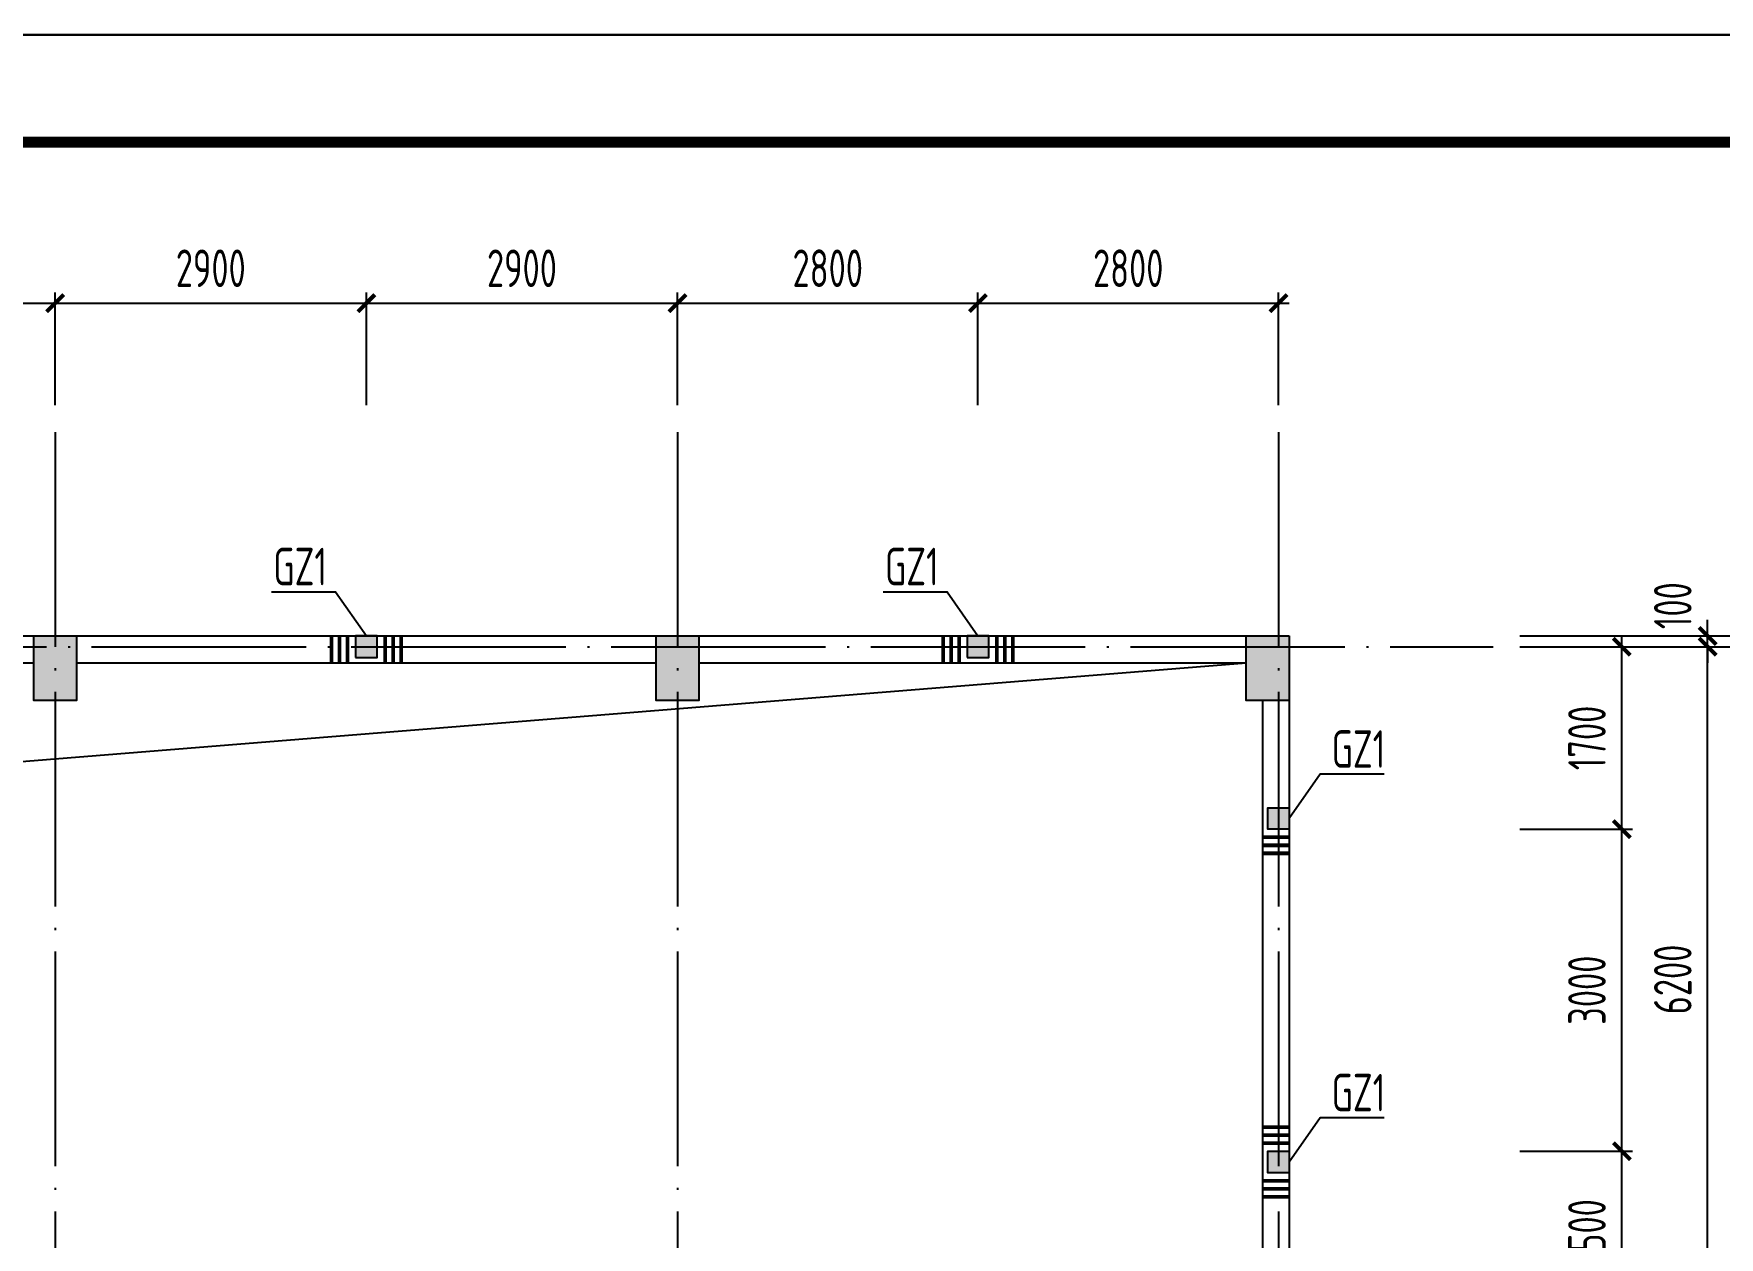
# Model space of a CAD drawing. Extents: x 287065 to 1473467, y 284802 to 344222.
# Drawn here: x 939347 to 955055, y 315611 to 326822 of the extents above; entities that cross this region are included whole.
import ezdxf

# ---------------------------------------------------------------- set-up
doc = ezdxf.new("R2010")
doc.units = 0
doc.header["$LTSCALE"] = 1000
doc.linetypes.add('DOTE', pattern=[2.42, 2, -0.2, 0.02, -0.2])
doc.layers.get('0').update_dxf_attribs({"linetype": 'CONTINUOUS'})
doc.layers.get('DEFPOINTS').update_dxf_attribs({"linetype": 'CONTINUOUS'})
for name, color, linetype in [('AXIS', 8, 'DOTE'), ('AXIS_DIM', 3, 'CONTINUOUS'), ('AXIS_TEXT', 3, 'CONTINUOUS'), ('BEAM_CON', 4, 'CONTINUOUS'), ('COLU', 7, 'CONTINUOUS'), ('FRAME', 3, 'CONTINUOUS'), ('S_SUBBEAMHOOP', 1, 'CONTINUOUS'), ('TEXT', 7, 'CONTINUOUS'), ('TK', 211, 'CONTINUOUS'), ('柱涂实', 54, 'CONTINUOUS'), ('洞口边线', 7, 'CONTINUOUS'), ('第三道尺寸线', 4, 'CONTINUOUS')]:
    doc.layers.add(name, color=color, linetype=linetype)
doc.styles.add('TSSD_Dimension', font='tssdeng.shx', dxfattribs={"width": 0.7, "bigfont": 'hztxt.shx'})
doc.styles.add('TSSD_Rein', font='tssdeng.shx', dxfattribs={"width": 0.7, "bigfont": 'hztxt.shx'})
doc.dimstyles.new('TSSD_100_100', dxfattribs={"dimtxt": 350, "dimasz": 150, "dimexe": 100, "dimexo": 250, "dimgap": 150, "dimtad": 1, "dimdec": 0, "dimzin": 0, "dimdsep": 46, "dimtxsty": 'TSSD_Dimension', "dimblk": 'ARCHTICK', "dimcen": 0, "dimdle": 100, "dimclrd": 3, "dimclre": 3, "dimclrt": 7, "dimadec": 0, "dimazin": 0, "dimtfac": 1, "dimtdec": 0, "dimtix": 1, "dimtmove": 2, "dimatfit": 3, "dimfxl": 100, "dimtolj": 1, "dimtzin": 0, "dimarcsym": 0})

# ---------------------------------------------------------------- blocks, each defined once
blk = doc.blocks.new('_ARCHTICK')
at = {"color": 0}
blk.add_lwpolyline([(-0.53, -0.53, 0.25, 0.25, 0), (0.53, 0.53, 0.5, 0.5, 0)], format="xyseb", dxfattribs=at)
blk = doc.blocks.new('*D377')
at = {"layer": 'DEFPOINTS', "color": 0}
for p in [(952947, 321112), (954147, 321112), (952947, 319412)]:
    blk.add_point(p, dxfattribs=at)
at = {"layer": '第三道尺寸线', "color": 3, "lineweight": -2}
for p, q in [((953197, 321112), (954247, 321112)), ((954147, 319312), (954147, 321212)), ((953197, 319412), (954247, 319412))]:
    blk.add_line(p, q, dxfattribs=at)
at = {"layer": '第三道尺寸线', "color": 3, "lineweight": -2, "xscale": 150, "yscale": 150, "zscale": 150}
for p, rotation in [((954147, 321112), 90), ((954147, 319412), 270)]:
    blk.add_blockref('_ARCHTICK', p, dxfattribs=dict(at, rotation=rotation))
at = {"layer": '第三道尺寸线', "color": 7, "insert": (953822, 320262), "char_height": 350, "attachment_point": 5, "rotation": 90, "style": 'TSSD_Dimension'}
blk.add_mtext('\\A1;1700', dxfattribs=at)
blk = doc.blocks.new('*D378')
at = {"layer": 'DEFPOINTS', "color": 0}
for p in [(952947, 319412), (954147, 319412), (952947, 316412)]:
    blk.add_point(p, dxfattribs=at)
at = {"layer": '第三道尺寸线', "color": 3, "lineweight": -2}
for p, q in [((954147, 316312), (954147, 319512)), ((953197, 319412), (954247, 319412)), ((953197, 316412), (954247, 316412))]:
    blk.add_line(p, q, dxfattribs=at)
at = {"layer": '第三道尺寸线', "color": 3, "lineweight": -2, "xscale": 150, "yscale": 150, "zscale": 150}
for p, rotation in [((954147, 319412), 90), ((954147, 316412), 270)]:
    blk.add_blockref('_ARCHTICK', p, dxfattribs=dict(at, rotation=rotation))
at = {"layer": '第三道尺寸线', "color": 7, "insert": (953822, 317912), "char_height": 350, "attachment_point": 5, "rotation": 90, "style": 'TSSD_Dimension'}
blk.add_mtext('\\A1;3000', dxfattribs=at)
blk = doc.blocks.new('*D379')
at = {"layer": 'DEFPOINTS', "color": 0}
for p in [(952947, 316412), (954147, 316412), (952947, 314912)]:
    blk.add_point(p, dxfattribs=at)
at = {"layer": '第三道尺寸线', "color": 3, "lineweight": -2}
for p, q in [((953197, 316412), (954247, 316412)), ((954147, 314812), (954147, 316512)), ((953197, 314912), (954247, 314912))]:
    blk.add_line(p, q, dxfattribs=at)
at = {"layer": '第三道尺寸线', "color": 3, "lineweight": -2, "xscale": 150, "yscale": 150, "zscale": 150}
for p, rotation in [((954147, 316412), 90), ((954147, 314912), 270)]:
    blk.add_blockref('_ARCHTICK', p, dxfattribs=dict(at, rotation=rotation))
at = {"layer": '第三道尺寸线', "color": 7, "insert": (953822, 315662), "char_height": 350, "attachment_point": 5, "rotation": 90, "style": 'TSSD_Dimension'}
blk.add_mtext('\\A1;1500', dxfattribs=at)
blk = doc.blocks.new('*D318')
at = {"layer": 'AXIS_DIM', "color": 3, "lineweight": -2}
for p, q in [((953197, 321112), (955047, 321112)), ((954947, 314812), (954947, 321212)), ((953197, 314912), (955047, 314912))]:
    blk.add_line(p, q, dxfattribs=at)
at = {"layer": 'DEFPOINTS', "color": 0}
for p in [(952947, 321112), (954947, 321112), (952947, 314912)]:
    blk.add_point(p, dxfattribs=at)
at = {"layer": 'AXIS_DIM', "color": 3, "lineweight": -2, "xscale": 150, "yscale": 150, "zscale": 150}
for p, rotation in [((954947, 321112), 90), ((954947, 314912), 270)]:
    blk.add_blockref('_ARCHTICK', p, dxfattribs=dict(at, rotation=rotation))
at = {"layer": 'AXIS_DIM', "color": 7, "insert": (954622, 318012), "char_height": 350, "attachment_point": 5, "rotation": 90, "style": 'TSSD_Dimension'}
blk.add_mtext('\\A1;6200', dxfattribs=at)
blk = doc.blocks.new('*D319')
at = {"layer": 'AXIS_DIM', "color": 3, "lineweight": -2}
for p, q in [((954947, 321212), (954947, 321362)), ((953197, 321212), (955047, 321212)), ((953197, 321112), (955047, 321112)), ((954947, 321112), (954947, 321212)), ((954947, 321112), (954947, 320962))]:
    blk.add_line(p, q, dxfattribs=at)
at = {"layer": 'DEFPOINTS', "color": 0}
for p in [(952947, 321212), (952947, 321112), (954947, 321212)]:
    blk.add_point(p, dxfattribs=at)
at = {"layer": 'AXIS_DIM', "color": 3, "lineweight": -2, "xscale": 150, "yscale": 150, "zscale": 150}
for p, rotation in [((954947, 321212), 270), ((954947, 321112), 90)]:
    blk.add_blockref('_ARCHTICK', p, dxfattribs=dict(at, rotation=rotation))
at = {"layer": 'AXIS_DIM', "color": 7, "insert": (954622, 321494), "char_height": 350, "attachment_point": 5, "rotation": 90, "style": 'TSSD_Dimension'}
blk.add_mtext('\\A1;100', dxfattribs=at)
blk = doc.blocks.new('*D320')
at = {"layer": 'AXIS_DIM', "color": 3, "lineweight": -2}
for p, q in [((955747, 296112), (955747, 321312)), ((953197, 321212), (955847, 321212)), ((953197, 296212), (955847, 296212))]:
    blk.add_line(p, q, dxfattribs=at)
at = {"layer": 'DEFPOINTS', "color": 0}
for p in [(952947, 321212), (955747, 321212), (952947, 296212)]:
    blk.add_point(p, dxfattribs=at)
at = {"layer": 'AXIS_DIM', "color": 3, "lineweight": -2, "xscale": 150, "yscale": 150, "zscale": 150}
for p, rotation in [((955747, 321212), 90), ((955747, 296212), 270)]:
    blk.add_blockref('_ARCHTICK', p, dxfattribs=dict(at, rotation=rotation))
at = {"layer": 'AXIS_DIM', "color": 7, "insert": (955422, 308712), "char_height": 350, "attachment_point": 5, "rotation": 90, "style": 'TSSD_Dimension'}
blk.add_mtext('\\A1;25000', dxfattribs=at)
blk = doc.blocks.new('TK-A2+(891X420)')
at = {"layer": 'FRAME'}
for points in [[(626537, 392605, 20, 20, 0), (626537, 350605, 20, 20, 0), (715637, 350605, 20, 20, 0), (715637, 392605, 20, 20, 0)], [(629037, 391605, 100, 100, 0), (629037, 351605, 100, 100, 0), (714637, 351605, 100, 100, 0), (714637, 391605, 100, 100, 0)]]:
    blk.add_lwpolyline(points, format="xyseb", close=True, dxfattribs=at)
blk = doc.blocks.new('*D400')
at = {"layer": 'DEFPOINTS', "color": 0}
for p in [(939547, 324312), (936647, 323112), (939547, 323112)]:
    blk.add_point(p, dxfattribs=at)
at = {"layer": '第三道尺寸线', "color": 3, "lineweight": -2}
for p, q in [((936647, 323362), (936647, 324412)), ((939547, 323362), (939547, 324412)), ((936547, 324312), (939647, 324312))]:
    blk.add_line(p, q, dxfattribs=at)
at = {"layer": '第三道尺寸线', "color": 3, "lineweight": -2, "xscale": 150, "yscale": 150, "zscale": 150, "rotation": 180}
blk.add_blockref('_ARCHTICK', (936647, 324312), dxfattribs=at)
at = {"layer": '第三道尺寸线', "color": 3, "lineweight": -2, "xscale": 150, "yscale": 150, "zscale": 150}
blk.add_blockref('_ARCHTICK', (939547, 324312), dxfattribs=at)
at = {"layer": '第三道尺寸线', "color": 7, "insert": (938097, 324637), "char_height": 350, "attachment_point": 5, "style": 'TSSD_Dimension'}
blk.add_mtext('\\A1;2900', dxfattribs=at)
blk = doc.blocks.new('*D402')
at = {"layer": 'DEFPOINTS', "color": 0}
for p in [(945347, 324312), (942447, 323112), (945347, 323112)]:
    blk.add_point(p, dxfattribs=at)
at = {"layer": '第三道尺寸线', "color": 3, "lineweight": -2}
for p, q in [((942447, 323362), (942447, 324412)), ((945347, 323362), (945347, 324412)), ((942347, 324312), (945447, 324312))]:
    blk.add_line(p, q, dxfattribs=at)
at = {"layer": '第三道尺寸线', "color": 3, "lineweight": -2, "xscale": 150, "yscale": 150, "zscale": 150, "rotation": 180}
blk.add_blockref('_ARCHTICK', (942447, 324312), dxfattribs=at)
at = {"layer": '第三道尺寸线', "color": 3, "lineweight": -2, "xscale": 150, "yscale": 150, "zscale": 150}
blk.add_blockref('_ARCHTICK', (945347, 324312), dxfattribs=at)
at = {"layer": '第三道尺寸线', "color": 7, "insert": (943897, 324637), "char_height": 350, "attachment_point": 5, "style": 'TSSD_Dimension'}
blk.add_mtext('\\A1;2900', dxfattribs=at)
blk = doc.blocks.new('*D403')
at = {"layer": 'DEFPOINTS', "color": 0}
for p in [(942447, 324312), (939547, 323112), (942447, 323112)]:
    blk.add_point(p, dxfattribs=at)
at = {"layer": '第三道尺寸线', "color": 3, "lineweight": -2}
for p, q in [((939547, 323362), (939547, 324412)), ((942447, 323362), (942447, 324412)), ((939447, 324312), (942547, 324312))]:
    blk.add_line(p, q, dxfattribs=at)
at = {"layer": '第三道尺寸线', "color": 3, "lineweight": -2, "xscale": 150, "yscale": 150, "zscale": 150, "rotation": 180}
blk.add_blockref('_ARCHTICK', (939547, 324312), dxfattribs=at)
at = {"layer": '第三道尺寸线', "color": 3, "lineweight": -2, "xscale": 150, "yscale": 150, "zscale": 150}
blk.add_blockref('_ARCHTICK', (942447, 324312), dxfattribs=at)
at = {"layer": '第三道尺寸线', "color": 7, "insert": (940997, 324637), "char_height": 350, "attachment_point": 5, "style": 'TSSD_Dimension'}
blk.add_mtext('\\A1;2900', dxfattribs=at)
blk = doc.blocks.new('*D404')
at = {"layer": 'DEFPOINTS', "color": 0}
for p in [(950947, 324312), (948147, 323112), (950947, 323112)]:
    blk.add_point(p, dxfattribs=at)
at = {"layer": '第三道尺寸线', "color": 3, "lineweight": -2}
for p, q in [((948147, 323362), (948147, 324412)), ((950947, 323362), (950947, 324412)), ((948047, 324312), (951047, 324312))]:
    blk.add_line(p, q, dxfattribs=at)
at = {"layer": '第三道尺寸线', "color": 3, "lineweight": -2, "xscale": 150, "yscale": 150, "zscale": 150, "rotation": 180}
blk.add_blockref('_ARCHTICK', (948147, 324312), dxfattribs=at)
at = {"layer": '第三道尺寸线', "color": 3, "lineweight": -2, "xscale": 150, "yscale": 150, "zscale": 150}
blk.add_blockref('_ARCHTICK', (950947, 324312), dxfattribs=at)
at = {"layer": '第三道尺寸线', "color": 7, "insert": (949547, 324637), "char_height": 350, "attachment_point": 5, "style": 'TSSD_Dimension'}
blk.add_mtext('\\A1;2800', dxfattribs=at)
blk = doc.blocks.new('*D405')
at = {"layer": 'DEFPOINTS', "color": 0}
for p in [(948147, 324312), (945347, 323112), (948147, 323112)]:
    blk.add_point(p, dxfattribs=at)
at = {"layer": '第三道尺寸线', "color": 3, "lineweight": -2}
for p, q in [((945347, 323362), (945347, 324412)), ((948147, 323362), (948147, 324412)), ((945247, 324312), (948247, 324312))]:
    blk.add_line(p, q, dxfattribs=at)
at = {"layer": '第三道尺寸线', "color": 3, "lineweight": -2, "xscale": 150, "yscale": 150, "zscale": 150, "rotation": 180}
blk.add_blockref('_ARCHTICK', (945347, 324312), dxfattribs=at)
at = {"layer": '第三道尺寸线', "color": 3, "lineweight": -2, "xscale": 150, "yscale": 150, "zscale": 150}
blk.add_blockref('_ARCHTICK', (948147, 324312), dxfattribs=at)
at = {"layer": '第三道尺寸线', "color": 7, "insert": (946747, 324637), "char_height": 350, "attachment_point": 5, "style": 'TSSD_Dimension'}
blk.add_mtext('\\A1;2800', dxfattribs=at)

msp = doc.modelspace()

# ---------------------------------------------------------------- hatches: boundary and pattern name
at = {"layer": '柱涂实'}
for points in [[(939746.971, 321211.708), (939746.971, 320611.708), (939346.971, 320611.708), (939346.971, 321211.708)], [(942546.971, 321011.708), (942546.971, 321211.708), (942346.971, 321211.708), (942346.971, 321011.708)], [(945546.971, 321211.708), (945546.971, 320611.708), (945146.971, 320611.708), (945146.971, 321211.708)], [(948246.971, 321011.708), (948246.971, 321211.708), (948046.971, 321211.708), (948046.971, 321011.708)], [(951046.971, 321211.708), (951046.971, 320611.708), (950646.971, 320611.708), (950646.971, 321211.708)], [(950846.971, 319411.708), (950846.971, 319611.708), (951046.971, 319611.708), (951046.971, 319411.708)], [(950846.971, 316211.708), (950846.971, 316411.708), (951046.971, 316411.708), (951046.971, 316211.708)]]:
    msp.add_hatch(color=256, dxfattribs=at).paths.add_polyline_path(points)

# ---------------------------------------------------------------- linework, layer by layer
at = {"layer": 'AXIS'}
for p, q in [((939546.971, 323111.708), (939546.971, 294311.708)), ((945346.971, 323111.708), (945346.971, 294311.708)), ((950946.971, 323111.708), (950946.971, 294311.708)), ((886646.971, 321111.708), (952946.971, 321111.708))]:
    msp.add_line(p, q, dxfattribs=at)
at = {"layer": 'AXIS_TEXT'}
msp.add_line((953196.971, 321111.708), (956446.971, 321111.708), dxfattribs=at)
at = {"layer": 'BEAM_CON'}
for p, q in [((933946.971, 321211.708), (939346.971, 321211.708)), ((939746.971, 321211.708), (945146.971, 321211.708)), ((945546.971, 321211.708), (950646.971, 321211.708)), ((933946.971, 320961.708), (939346.971, 320961.708)), ((939746.971, 320961.708), (945146.971, 320961.708)), ((945546.971, 320961.708), (950646.971, 320961.708)), ((950796.971, 320611.708), (950796.971, 315111.708)), ((951046.971, 320611.708), (951046.971, 315111.708))]:
    msp.add_line(p, q, dxfattribs=at)
at = {"layer": 'COLU', "ltscale": 0.01}
for points in [[(939746.971, 321211.708), (939746.971, 320611.708), (939346.971, 320611.708), (939346.971, 321211.708)], [(942346.971, 321011.708), (942546.971, 321011.708), (942546.971, 321211.708), (942346.971, 321211.708)], [(945546.971, 321211.708), (945546.971, 320611.708), (945146.971, 320611.708), (945146.971, 321211.708)], [(948046.971, 321011.708), (948246.971, 321011.708), (948246.971, 321211.708), (948046.971, 321211.708)], [(951046.971, 321211.708), (951046.971, 320611.708), (950646.971, 320611.708), (950646.971, 321211.708)], [(951046.971, 319411.708), (950846.971, 319411.708), (950846.971, 319611.708), (951046.971, 319611.708)], [(951046.971, 316211.708), (950846.971, 316211.708), (950846.971, 316411.708), (951046.971, 316411.708)]]:
    msp.add_lwpolyline(points, close=True, dxfattribs=at)
at = {"layer": 'S_SUBBEAMHOOP', "ltscale": 0.01, "const_width": 35}
for points in [[(942121.971, 320961.708), (942121.971, 321211.708)], [(942196.971, 320961.708), (942196.971, 321211.708)], [(942271.971, 320961.708), (942271.971, 321211.708)], [(942621.971, 320961.708), (942621.971, 321211.708)], [(942696.971, 320961.708), (942696.971, 321211.708)], [(942771.971, 320961.708), (942771.971, 321211.708)], [(947821.971, 320961.708), (947821.971, 321211.708)], [(947896.971, 320961.708), (947896.971, 321211.708)], [(947971.971, 320961.708), (947971.971, 321211.708)], [(948321.971, 320961.708), (948321.971, 321211.708)], [(948396.971, 320961.708), (948396.971, 321211.708)], [(948471.971, 320961.708), (948471.971, 321211.708)], [(951046.971, 319336.708), (950796.971, 319336.708)], [(951046.971, 319261.708), (950796.971, 319261.708)], [(951046.971, 319186.708), (950796.971, 319186.708)], [(951046.971, 316636.708), (950796.971, 316636.708)], [(951046.971, 316561.708), (950796.971, 316561.708)], [(951046.971, 316486.708), (950796.971, 316486.708)], [(951046.971, 316136.708), (950796.971, 316136.708)], [(951046.971, 316061.708), (950796.971, 316061.708)], [(951046.971, 315986.708), (950796.971, 315986.708)]]:
    msp.add_lwpolyline(points, dxfattribs=at)
at = {"layer": 'TEXT'}
for points in [[(941562.767, 321623.545), (942158.857, 321623.545), (942446.971, 321211.708)], [(947262.767, 321623.545), (947858.857, 321623.545), (948146.971, 321211.708)], [(951931.175, 319923.545), (951335.085, 319923.545), (951046.971, 319511.708)], [(951931.175, 316723.545), (951335.085, 316723.545), (951046.971, 316311.708)]]:
    msp.add_lwpolyline(points, dxfattribs=at)
at = {"layer": '洞口边线', "ltscale": 0.01}
msp.add_lwpolyline([(894446.971, 296461.708), (897749.573, 316702.458), (950646.971, 320961.708)], dxfattribs=at)

# ---------------------------------------------------------------- block references
at = {"layer": 'TK'}
msp.add_blockref('TK-A2+(891X420)', (252610, -65793.134), dxfattribs=at)

# ---------------------------------------------------------------- texts
at = {"layer": 'TEXT', "style": 'TSSD_Rein', "width": 0.7}
for p in [(941580.226, 321683.545), (947280.226, 321683.545), (951442.563, 319983.545), (951442.563, 316783.545)]:
    msp.add_text('GZ1', height=350, dxfattribs=at).set_placement(p)

# ---------------------------------------------------------------- dimensions: what is measured, and where the dimension line sits
at = {"layer": 'AXIS_DIM'}
dim = msp.add_linear_dim(base=(954946.971, 321211.708), p1=(952946.971, 321111.708), p2=(952946.971, 321211.708), angle=90, dimstyle='TSSD_100_100', dxfattribs=at)
dim.commit()
dim.dimension.update_dxf_attribs({"geometry": '*D319', "text_midpoint": (954621.971, 321493.952), "dimtype": 129})
for p1, p2, distance, picture, middle in [((952946.971, 296211.708), (952946.971, 321211.708), -2800, '*D320', (955421.971, 308711.708)), ((952946.971, 314911.708), (952946.971, 321111.708), -2000, '*D318', (954621.971, 318011.708))]:
    dim = msp.add_aligned_dim(p1=p1, p2=p2, distance=distance, dimstyle='TSSD_100_100', dxfattribs=at)
    dim.commit()
    dim.dimension.update_dxf_attribs({"geometry": picture, "text_midpoint": middle})
at = {"layer": '第三道尺寸线'}
for p1, p2, distance, picture, middle in [((936646.971, 323111.708), (939546.971, 323111.708), 1200, '*D400', (938096.971, 324636.708)), ((939546.971, 323111.708), (942446.971, 323111.708), 1200, '*D403', (940996.971, 324636.708)), ((942446.971, 323111.708), (945346.971, 323111.708), 1200, '*D402', (943896.971, 324636.708)), ((945346.971, 323111.708), (948146.971, 323111.708), 1200, '*D405', (946746.971, 324636.708)), ((948146.971, 323111.708), (950946.971, 323111.708), 1200, '*D404', (949546.971, 324636.708)), ((952946.971, 319411.708), (952946.971, 321111.708), -1200, '*D377', (953821.971, 320261.708)), ((952946.971, 316411.708), (952946.971, 319411.708), -1200, '*D378', (953821.971, 317911.708)), ((952946.971, 314911.708), (952946.971, 316411.708), -1200, '*D379', (953821.971, 315661.708))]:
    dim = msp.add_aligned_dim(p1=p1, p2=p2, distance=distance, dimstyle='TSSD_100_100', dxfattribs=at)
    dim.commit()
    dim.dimension.update_dxf_attribs({"geometry": picture, "text_midpoint": middle})

doc.saveas('drawing.dxf')
